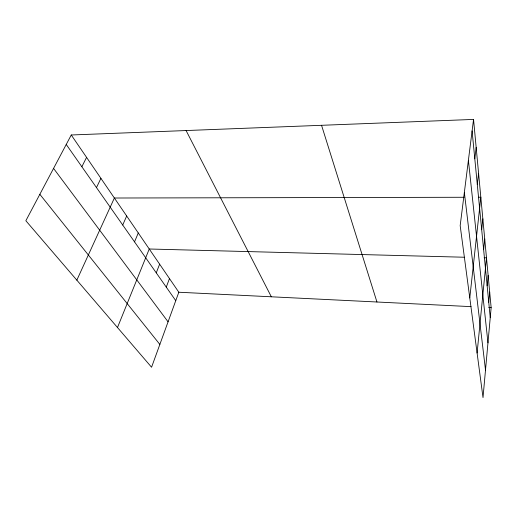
<?xml version="1.0" encoding="UTF-8"?>
<svg xmlns="http://www.w3.org/2000/svg" width="517" height="517" viewBox="0 0 517 517"><rect width="100%" height="100%" fill="white"/><g stroke="black" fill="none" stroke-linecap="round" stroke-linejoin="round"><path stroke-width="0.78" d="M473.546 119.421L491.15 307.634L483.014 397.579L460.175 225.625L473.546 119.421L71.256 134.989L25.85 220.733L151.565 367.238L178.824 292.234L71.256 134.989M488.746 302.219L489.689 292.04M487.15 285.817L488.138 275.464M477.101 353.027L486.491 257.815L484.112 257.75M483.641 249.679L484.726 238.977M481.695 229.703L482.846 218.833M469.779 297.928L480.823 197.236L478.432 197.242M477.301 184.504L478.587 173.292M474.806 158.809L476.163 147.435M166.267 287.122L169.479 278.573M156.257 272.847L159.63 264.181M117.488 327.526L149.245 249L464.279 257.233M134.536 241.866L138.278 232.96M122.723 225.018L126.671 215.996M76.839 280.156L114.373 198.017L464.079 197.268M96.485 187.593L100.912 178.339M81.86 166.739L86.572 157.375M178.824 292.234L471.058 306.639M488.739 307.512L491.15 307.634M39.841 194.308L159.856 344.438M53.561 168.406L168.077 321.82M66.241 144.456L175.761 300.668M186.088 130.542L271.341 296.797M321.548 125.301L376.951 302.006M464.35 192.434L485.508 370.023M468.396 160.302L487.964 342.874M472.092 130.943L490.245 317.645"/></g></svg>
